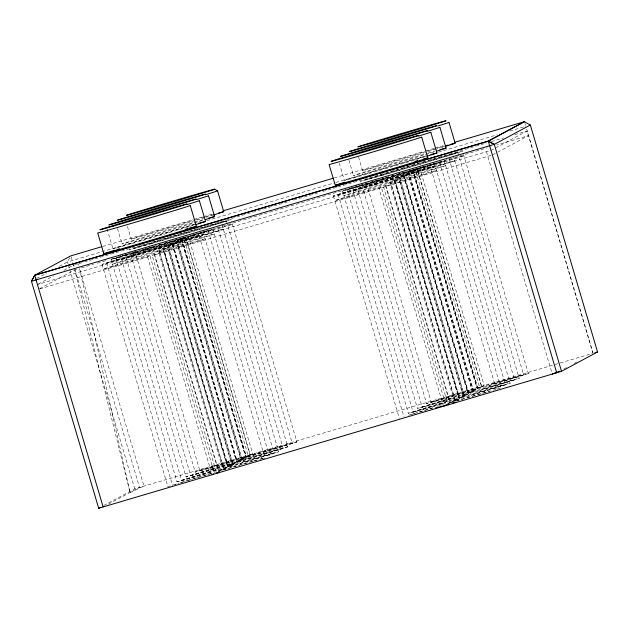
<?xml version="1.0" encoding="UTF-8"?>
<svg xmlns="http://www.w3.org/2000/svg" width="629" height="629" viewBox="0 0 629 629"><rect width="100%" height="100%" fill="white"/><g stroke="black" fill="none" stroke-linecap="round" stroke-linejoin="round"><path stroke-width="0.47" stroke-dasharray="3.15 2.36" d="M69.811 257.615L67.484 261.923L57.192 267.459M36.6 278.521L46.892 272.986M38.306 284.096L53.669 275.832M63.914 270.328L72.453 265.737M39.674 288.727L74.678 269.912L77.886 268.937M39.761 288.908L147.587 257.009L149.961 255.736L214.167 472.489M149.961 255.736L137.68 259.352A53.182 0.464 -16.5 0 1 103.4 269.015A53.182 0.464 -16.5 0 1 144.528 256.388L153.948 253.597L183.629 237.636L248.109 455.333L245.546 456.709L181.066 239.02M216.148 471.459L152.218 255.641L154.6 254.36L164.012 251.569A53.182 0.464 -16.5 0 0 205.14 238.949A53.182 0.464 -16.5 0 0 170.86 248.604L158.587 252.221L223.067 469.91M158.587 252.221L187.466 236.693M445.308 403.095L381.378 187.277L379.004 188.558L443.492 406.248M381.378 187.277L369.097 190.894A53.182 0.464 -16.5 0 1 334.825 200.557A53.182 0.464 -16.5 0 1 375.945 187.929L385.365 185.138L415.046 169.185L479.526 386.874L476.963 388.25L412.482 170.561M454.484 401.459L390.004 183.762L402.277 180.153A53.182 0.464 -16.5 0 1 436.557 170.49A53.182 0.464 -16.5 0 1 395.429 183.11L386.017 185.909L383.635 187.183L447.565 403M390.004 183.762L418.883 168.234M592.919 353.333L527.063 131.005L491.21 150.284L37.449 284.552M492.586 154.915L496.855 152.619M497.704 152.163L528.439 135.636L496.556 145.071M103.824 505.48L134.716 488.875L139.528 487.412L74.529 267.985M108.487 504.096L139.339 487.506L592.164 353.514M219.112 470.917L223.727 468.44L159.247 250.743L173.109 246.678A53.182 0.464 -16.5 0 0 214.237 234.051A53.182 0.464 -16.5 0 0 179.965 243.714L167.684 247.331L232.164 465.02M245.632 456.662L252.74 453.965L188.252 236.268L487.184 147.839M450.529 402.458L455.144 399.981L390.664 182.292L395.303 180.916L459.783 398.605L455.168 401.09M467.952 393.101L472.576 391.725L477.985 388.824L413.497 171.135L408.866 172.503L473.346 390.2L467.866 393.141L403.378 175.452M563.899 368.932L566.454 367.556M574.143 363.428L576.699 362.052M130.061 492.499L143.97 486.138L79.49 268.441L130.061 492.499L74.678 269.912M75.708 264.55L73.302 265.281L73.852 267.136M76.51 264.306L78.114 263.81L79.215 267.522M490.982 155.402L152.218 255.641M481.02 387.008L467.732 390.947A53.182 0.464 -16.5 0 0 426.604 403.574L361.298 183.102M242.511 458.525L255.799 454.586A53.182 0.464 -16.5 0 0 296.919 441.959L231.614 221.494M471.923 391.898L458.635 395.838A53.182 0.464 -16.5 0 0 417.507 408.465L351.65 186.137M464.823 394.965L478.111 391.018A53.182 0.464 -16.5 0 0 519.24 378.399L453.383 156.071M231.401 465.248L218.114 469.187A53.182 0.464 -16.5 0 0 176.985 481.814L111.129 259.486A53.182 0.464 -16.5 0 0 183.817 238.43A53.182 0.464 -16.5 0 0 191.491 235.325M462.818 396.789L449.531 400.728A53.182 0.464 -16.5 0 0 408.402 413.355L342.553 191.027A53.182 0.464 -16.5 0 0 387.661 178.18A53.182 0.464 -16.5 0 0 443.783 161.158M224.309 468.314L237.597 464.367A53.182 0.464 -16.5 0 0 278.726 451.748L212.869 229.42M455.726 399.855L469.014 395.908A53.182 0.464 -16.5 0 0 510.143 383.289L444.286 160.969A53.182 0.464 -16.5 0 0 443.469 161.079M210.896 473.519L209.017 474.077A53.182 0.464 -16.5 0 0 178.015 483.449M447.966 403.386L451.394 402.371M102.731 246.434L193.072 219.71M194.015 219.427L202.483 216.926M203.419 216.643L211.894 214.143M334.227 177.952L424.567 151.227M425.503 150.952L433.979 148.444M434.914 148.169L444.326 145.378M194.628 224.262L67.484 261.923L68.042 263.803M206.862 220.645L334.848 182.787M335.784 182.512L426.124 155.788M438.358 152.163L496.706 134.905M509.875 131.013L525.875 126.28M79.057 263.535L140.236 245.436M141.179 245.161L230.591 218.711M231.527 218.428L289.883 201.17M293.649 200.053L319.06 192.537M322.826 191.42L336.947 187.245M337.883 186.97L427.303 160.521M428.239 160.238L486.594 142.98M491.304 141.588L503.538 137.963M514.829 134.63L527.063 131.005M81.361 267.891L93.564 264.282M97.314 263.174L107.63 260.123M111.388 259.006L125.462 254.847M126.398 254.572L155.481 245.963M159.231 244.854L183.629 237.636M186.758 237.282L198.159 233.933A53.182 0.464 -16.5 0 1 232.439 224.27A53.182 0.464 -16.5 0 1 191.31 236.889L177.441 240.962L241.929 458.651L236.441 461.6L171.961 243.91M480.698 387.142L494.064 383.163A53.182 0.464 -16.5 0 1 528.344 373.508L463.03 153.036M477.049 388.203L481.68 386.835M474.25 389.933L462.401 393.416A48.307 0.425 -16.5 0 1 431.266 402.19L365.968 181.757M241.811 458.722L246.434 457.346M473.228 390.263L477.851 388.895L413.316 171.23L422.727 168.438A53.182 0.464 -16.5 0 0 463.856 155.811A53.182 0.464 -16.5 0 0 429.583 165.474L417.302 169.091L481.783 386.78M239.374 460.027L244.005 458.659M470.791 391.568L475.422 390.2M471.593 392.04L484.967 388.062A53.182 0.464 -16.5 0 1 519.24 378.399M236.528 461.552L241.159 460.184M240.176 460.491L252.025 457.008A48.307 0.425 -16.5 0 1 283.16 448.233L217.587 226.849M465.153 394.823L451.779 398.802A53.182 0.464 -16.5 0 1 417.507 408.465M232.706 463.612L237.337 462.244M468.754 393.785L464.123 395.154L399.58 177.496L387.299 181.113A53.182 0.464 -16.5 0 1 353.018 190.768A53.182 0.464 -16.5 0 1 394.147 178.149L408.017 174.076L472.497 391.773M230.269 464.917L234.9 463.549M461.694 396.467L466.317 395.091M462.496 396.93L475.862 392.952A53.182 0.464 -16.5 0 1 510.143 383.289M227.431 466.451L232.062 465.075M458.848 397.992L463.479 396.624M231.079 465.389L244.445 461.411A53.182 0.464 -16.5 0 1 278.726 451.748M456.049 399.714L442.682 403.692A53.182 0.464 -16.5 0 1 408.402 413.355M455.026 400.044L459.657 398.676M221.172 469.808L225.803 468.44M452.589 401.357L457.22 399.989M456.237 400.94L466.765 397.843A53.182 0.464 -16.5 0 1 495.998 389.43M218.334 471.341L222.957 469.973L228.366 467.064L163.878 249.375M450.671 402.607L453.454 401.789M524.948 123.559L525.569 125.368M71.046 256.805L72.854 262.34M526.717 129.102L593.1 353.231M486.398 151.746L551.979 373.131M457.826 152.556A48.307 0.425 -16.5 0 1 385.726 174.249A48.307 0.425 -16.5 0 1 391.301 171.835A48.307 0.425 -16.5 0 1 457.826 152.556L523.682 374.884A48.307 0.425 -16.5 0 1 486.319 386.348M449.004 158.39L514.577 379.774A48.307 0.425 -16.5 0 1 477.222 391.238M439.624 162.345L505.48 384.665A48.307 0.425 -16.5 0 1 468.118 396.136M435.182 165.859A53.182 0.464 -16.5 0 1 355.81 189.738A53.182 0.464 -16.5 0 1 361.958 187.08A53.182 0.464 -16.5 0 1 435.182 165.859L500.763 387.244M430.527 167.235A48.307 0.425 -16.5 0 1 358.42 188.92A48.307 0.425 -16.5 0 1 364.002 186.514A48.307 0.425 -16.5 0 1 430.527 167.235L496.383 389.555M419.669 167.809L484.157 385.506L481.602 386.882L417.113 169.185L403.252 173.258A53.182 0.464 -16.5 0 0 362.123 185.877A53.182 0.464 -16.5 0 0 396.396 176.214L408.677 172.605L473.157 390.294M412.663 170.459L477.144 388.156M472.686 391.67L408.205 173.981L420.479 170.365A53.182 0.464 -16.5 0 1 454.759 160.702A53.182 0.464 -16.5 0 1 413.63 173.329L404.219 176.12L468.699 393.817M403.566 175.357L468.047 393.046M463.581 396.561L399.101 178.872L411.382 175.255A53.182 0.464 -16.5 0 1 445.654 165.6A53.182 0.464 -16.5 0 1 404.526 178.219L395.114 181.01L459.602 398.707M394.462 180.248L458.942 397.937M394.281 180.342L458.761 398.039L464.241 395.091L399.761 177.394L404.4 176.026L468.88 393.715L463.4 396.663L398.92 178.974L385.05 183.039A53.182 0.464 -16.5 0 0 343.921 195.666A53.182 0.464 -16.5 0 0 378.202 186.003L390.475 182.386L454.964 400.083M386.017 185.909L450.222 402.662M385.365 185.138L449.845 402.827M358.561 157.077L362.587 170.656A48.307 0.425 -16.5 0 0 424.536 152.698M356.313 184.761L422.169 407.089A48.307 0.425 -16.5 0 0 453.305 398.306M348.922 160.159L353.482 175.546M347.208 189.651L413.064 411.979A48.307 0.425 -16.5 0 0 444.2 403.205M339.29 163.241L344.385 180.437M338.111 194.542L403.967 416.87M333.449 195.926L399.305 418.246M226.409 221.015A48.307 0.425 -16.5 0 1 154.309 242.708A48.307 0.425 -16.5 0 1 159.884 240.294A48.307 0.425 -16.5 0 1 226.409 221.015L292.265 443.343A48.307 0.425 -16.5 0 1 254.902 454.806L229.467 462.37A53.182 0.464 -16.5 0 1 195.187 472.025L129.881 251.553M221.966 224.529L287.823 446.857A53.182 0.464 -16.5 0 1 246.694 459.477L220.362 467.261A53.182 0.464 -16.5 0 1 186.09 476.924L120.233 254.596M208.207 230.796L274.063 453.124A48.307 0.425 -16.5 0 1 236.701 464.587L211.265 472.151A53.182 0.464 -16.5 0 1 176.985 481.814M203.765 234.318A53.182 0.464 -16.5 0 1 124.393 258.189A53.182 0.464 -16.5 0 1 130.533 255.539A53.182 0.464 -16.5 0 1 203.765 234.318L269.346 455.703M199.11 235.694A48.307 0.425 -16.5 0 1 127.003 257.379A48.307 0.425 -16.5 0 1 132.585 254.965A48.307 0.425 -16.5 0 1 199.11 235.694L264.958 458.014A48.307 0.425 -16.5 0 1 263.7 458.462M185.885 237.542L250.366 455.239M250.185 455.333L185.697 237.644L171.835 241.709A53.182 0.464 -16.5 0 0 130.706 254.336A53.182 0.464 -16.5 0 0 164.979 244.673L177.26 241.064L241.74 458.753M182.08 239.586L246.568 457.283L241.08 460.231L176.6 242.535L162.73 246.607A53.182 0.464 -16.5 0 0 121.601 259.227A53.182 0.464 -16.5 0 0 155.882 249.564L168.163 245.955L232.644 463.644M181.899 239.688L246.379 457.377M181.246 238.918L245.727 456.615M241.269 460.129L176.78 242.44L189.062 238.823A53.182 0.464 -16.5 0 1 223.342 229.16A53.182 0.464 -16.5 0 1 182.213 241.788L168.344 245.853L232.824 463.549L227.344 466.49L162.864 248.801M172.983 244.477L237.463 462.173L231.983 465.122L167.495 247.425L153.633 251.498A53.182 0.464 -16.5 0 0 112.505 264.117A53.182 0.464 -16.5 0 0 146.777 254.462L159.058 250.845L223.539 468.534L228.233 467.135L163.697 249.469M172.802 244.579L237.282 462.268M172.142 243.808L236.63 461.505M163.045 248.707L227.525 466.396M154.6 254.36L218.806 471.113M153.948 253.597L218.428 471.286M147.587 257.009L211.792 473.763M134.551 250.208L199.849 470.649A48.307 0.425 -16.5 0 0 230.985 461.875M127.412 226.44L131.162 239.106M117.505 228.61L122.065 244.005M124.896 253.22L190.744 475.54A48.307 0.425 -16.5 0 0 221.888 466.765L245.805 459.697A48.307 0.425 -16.5 0 0 283.16 448.233M115.791 258.11L181.647 480.438A48.307 0.425 -16.5 0 0 212.783 471.656M107.064 228.98L112.968 248.895M106.694 263.001L172.55 485.329M102.032 264.377L167.888 486.704A53.182 0.464 -16.5 0 1 176.474 483.921M73.137 263.276L74.246 267.042M68.325 264.746L69.442 268.512M69.717 269.456L134.716 488.875M174.956 484.503A48.307 0.425 -16.5 0 1 176.435 484.031M180.35 482.797A48.307 0.425 -16.5 0 1 187.363 480.642M188.362 480.344A48.307 0.425 -16.5 0 1 197.467 477.584M198.442 477.293A48.307 0.425 -16.5 0 1 215.448 472.214M252.905 461.261A48.307 0.425 -16.5 0 0 219.191 471.105L235.348 466.301A53.182 0.464 -16.5 0 1 247.26 462.826M253.707 461.033A48.307 0.425 -16.5 0 1 258.967 459.54M260.382 459.146A48.307 0.425 -16.5 0 1 264.219 458.124M249.226 462.26A53.182 0.464 -16.5 0 1 264.581 457.888M204.629 231.661A48.307 0.425 -16.5 0 1 184.47 238.187A48.307 0.425 -16.5 0 1 124.062 255.94A48.307 0.425 -16.5 0 1 131.603 253.125M133.293 252.614A48.307 0.425 -16.5 0 1 136.886 251.521M143.365 249.571A48.307 0.425 -16.5 0 1 167.99 242.244M172.598 240.891A48.307 0.425 -16.5 0 1 176.191 239.83M178.015 239.303A48.307 0.425 -16.5 0 1 203.623 231.936M242.928 461.898A48.307 0.425 -16.5 0 1 274.063 453.124M181.647 480.438A48.307 0.425 -16.5 0 1 219.01 468.967M193.284 225.386A48.307 0.425 -16.5 0 1 126.531 245.168A48.307 0.425 -16.5 0 1 127.75 244.178A48.307 0.425 -16.5 0 1 194.4 224.467M111.632 259.297A53.182 0.464 -16.5 0 1 118.692 257.025M119.722 256.711A53.182 0.464 -16.5 0 1 128.536 253.998M129.377 253.746A53.182 0.464 -16.5 0 1 138.647 250.94M139.638 250.641A53.182 0.464 -16.5 0 1 154.876 246.088M158.429 245.027A53.182 0.464 -16.5 0 1 189.651 235.859M190.744 475.54A48.307 0.425 -16.5 0 1 228.107 464.076M287.823 446.857A53.182 0.464 -16.5 0 0 253.542 456.512L227.218 464.296A53.182 0.464 -16.5 0 0 186.09 476.924M202.381 220.496A48.307 0.425 -16.5 0 1 138.867 239.35A48.307 0.425 -16.5 0 1 131.036 241.064A48.307 0.425 -16.5 0 1 193.685 222.407M194.605 222.139A48.307 0.425 -16.5 0 1 203.505 219.576M438.885 162.447A48.307 0.425 -16.5 0 1 402.568 173.722A48.307 0.425 -16.5 0 1 348.073 189.518A48.307 0.425 -16.5 0 1 383.666 178.455M393.856 175.428A48.307 0.425 -16.5 0 0 384.571 178.188A53.182 0.464 -16.5 0 1 407.293 171.426M398.487 174.06A48.307 0.425 -16.5 0 1 407.608 171.379M408.488 171.119A48.307 0.425 -16.5 0 1 418.474 168.21M420.298 167.676A48.307 0.425 -16.5 0 1 437.713 162.754M292.265 443.343A48.307 0.425 -16.5 0 0 261.129 452.117L237.204 459.186A48.307 0.425 -16.5 0 0 199.849 470.649M296.919 441.959A53.182 0.464 -16.5 0 0 262.647 451.622L236.315 459.406A53.182 0.464 -16.5 0 0 195.187 472.025M213.459 214.992A48.307 0.425 -16.5 0 1 206.147 217.233M205.18 217.524A48.307 0.425 -16.5 0 1 195.941 220.307M195.006 220.59A48.307 0.425 -16.5 0 1 131.131 239.106A48.307 0.425 -16.5 0 1 194.762 219.851M195.627 219.592A48.307 0.425 -16.5 0 1 204.606 216.981M205.494 216.73A48.307 0.425 -16.5 0 1 212.602 214.686M343.049 190.839A53.182 0.464 -16.5 0 1 350.109 188.566M351.139 188.252A53.182 0.464 -16.5 0 1 359.953 185.547M360.794 185.288A53.182 0.464 -16.5 0 1 370.072 182.481M371.904 181.93A53.182 0.464 -16.5 0 1 383.674 178.408M410.006 170.624A53.182 0.464 -16.5 0 1 421.076 167.4M421.925 167.157A53.182 0.464 -16.5 0 1 423.891 166.583M427.649 165.498A53.182 0.464 -16.5 0 1 442.895 161.228M408.646 415.234A53.182 0.464 -16.5 0 1 433.986 407.553M437.658 406.452A53.182 0.464 -16.5 0 1 440.434 405.626M497.099 389.123A53.182 0.464 -16.5 0 1 500.228 388.297M411.767 414.346A48.307 0.425 -16.5 0 1 417.805 412.482M419.779 411.885A48.307 0.425 -16.5 0 1 428.884 409.133M429.859 408.834A48.307 0.425 -16.5 0 1 434.136 407.553M447.801 403.48A48.307 0.425 -16.5 0 1 451.543 402.371M456.167 401.003A48.307 0.425 -16.5 0 1 465.24 398.338M467.127 397.78A48.307 0.425 -16.5 0 1 476.067 395.177M478.032 394.611A48.307 0.425 -16.5 0 1 489.614 391.301M492.546 383.659A48.307 0.425 -16.5 0 1 523.682 374.884M431.266 402.19A48.307 0.425 -16.5 0 1 468.629 390.727M442.902 147.147A48.307 0.425 -16.5 0 1 437.564 148.774M436.597 149.065A48.307 0.425 -16.5 0 1 425.479 152.415M362.556 170.632A48.307 0.425 -16.5 0 1 426.179 151.392M427.044 151.141A48.307 0.425 -16.5 0 1 436.023 148.53M436.919 148.271A48.307 0.425 -16.5 0 1 444.019 146.227M483.442 388.549A48.307 0.425 -16.5 0 1 514.577 379.774M422.169 407.089A48.307 0.425 -16.5 0 1 459.524 395.617M528.344 373.508A53.182 0.464 -16.5 0 1 487.216 386.127L460.884 393.911A53.182 0.464 -16.5 0 1 426.604 403.574M474.345 393.44A48.307 0.425 -16.5 0 1 505.48 384.665M413.064 411.979A48.307 0.425 -16.5 0 1 450.427 400.508M424.701 156.928A48.307 0.425 -16.5 0 1 357.956 176.71A48.307 0.425 -16.5 0 1 359.167 175.719A48.307 0.425 -16.5 0 1 425.825 156.016M433.798 152.037A48.307 0.425 -16.5 0 1 369.718 171.057A48.307 0.425 -16.5 0 1 363.35 172.33A48.307 0.425 -16.5 0 1 426.926 153.421M427.814 153.162A48.307 0.425 -16.5 0 1 434.922 151.117M151.691 243.517A53.182 0.464 -16.5 0 0 231.071 219.639A53.182 0.464 -16.5 0 0 157.84 240.86A53.182 0.464 -16.5 0 0 151.691 243.517M383.116 175.059A53.182 0.464 -16.5 0 0 462.488 151.18A53.182 0.464 -16.5 0 0 389.257 172.401A53.182 0.464 -16.5 0 0 383.116 175.059"/><path stroke-width="0.94" d="M556.885 372.706L98.674 508.248L31.45 281.289L34.697 275.266L488.285 141.116L524.319 121.719L530.326 125.006L597.55 351.965L561.516 371.33L556.704 372.8L488.277 141.093L524.327 121.743M101.788 246.71L70.739 255.893L34.697 275.266L31.45 281.289L494.284 144.379L530.326 125.006M98.674 508.248L100.396 507.328M212.075 474.706L213.656 473.857M216.698 473.338L219.081 472.057M443.492 406.248L445.073 405.398M448.115 404.879L449.704 404.022M559.629 371.228L552.254 374.074M452.385 403.04L455.207 402.198M223.185 210.801L333.284 178.227M454.681 142.319L524.319 121.719M561.516 371.33L494.284 144.379L488.285 141.116L34.697 275.266L103.125 506.974M435.339 408.072L437.965 407.293M439.718 406.782L442.352 406.004M216.36 472.851L219.136 472.025M445.922 404.934L448.705 404.117M594.885 352.727L597.55 351.965M214.568 189.211L217.563 190.839L223.727 211.659M488.285 141.116L494.284 144.379M455.152 143.2L448.98 122.38A48.307 0.425 -16.5 0 1 437.737 126.02M446.047 148.09L439.883 127.27A48.307 0.425 -16.5 0 1 427.634 131.217M436.951 152.989L430.779 132.169A48.307 0.425 -16.5 0 1 418.537 136.108M427.846 157.879L421.682 137.059A48.307 0.425 -16.5 0 1 377.251 150.677A48.307 0.425 -16.5 0 1 329.116 164.507L335.281 185.327M214.631 216.549L208.466 195.729A48.307 0.425 -16.5 0 1 196.217 199.676M205.534 221.439L199.362 200.62A48.307 0.425 -16.5 0 1 187.112 204.567M196.429 226.338L190.265 205.518A48.307 0.425 -16.5 0 1 145.834 219.136A48.307 0.425 -16.5 0 1 97.699 232.966L103.864 253.786M195.407 226.566A48.307 0.425 -16.5 0 1 143.939 242.338A48.307 0.425 -16.5 0 1 109.139 252.001M109.863 251.773A48.307 0.425 -16.5 0 1 115.115 250.153M116.939 249.587A48.307 0.425 -16.5 0 1 119.581 248.785M185.303 229.365A48.307 0.425 -16.5 0 1 187.812 228.649M189.305 228.225A48.307 0.425 -16.5 0 1 194.377 226.833M198.402 223.334A48.307 0.425 -16.5 0 1 195.257 224.781M212.578 217.044A48.307 0.425 -16.5 0 1 205.29 219.6M208.545 218.153A48.307 0.425 -16.5 0 1 211.934 217.217M221.675 212.154A48.307 0.425 -16.5 0 1 213.459 214.992M218.609 212.995A48.307 0.425 -16.5 0 1 221.038 212.327M217.563 190.839A48.307 0.425 -16.5 0 1 205.313 194.786M430.857 154.585A48.307 0.425 -16.5 0 1 426.674 156.322M423.616 158.964A48.307 0.425 -16.5 0 1 407.576 164.263A48.307 0.425 -16.5 0 1 347.986 181.852A48.307 0.425 -16.5 0 1 344.621 182.284M414.904 161.425A48.307 0.425 -16.5 0 1 417.585 160.654M450.026 144.536A48.307 0.425 -16.5 0 1 444.876 146.541M445.725 145.747A48.307 0.425 -16.5 0 1 448.021 145.095M443.995 148.586A48.307 0.425 -16.5 0 1 436.715 151.141M439.962 149.694A48.307 0.425 -16.5 0 1 443.359 148.758M113.448 226.07A45.893 0.401 -16.5 0 0 186.223 204.299A45.893 0.401 -16.5 0 0 130.219 220.402A45.893 0.401 -16.5 0 0 113.448 226.07M122.545 221.18A45.893 0.401 -16.5 0 0 195.32 199.409A45.893 0.401 -16.5 0 0 139.316 215.511A45.893 0.401 -16.5 0 0 122.545 221.18M131.65 216.29A45.893 0.401 -16.5 0 0 204.417 194.518A45.893 0.401 -16.5 0 0 148.42 210.613A45.893 0.401 -16.5 0 0 131.65 216.29M140.747 211.399A45.893 0.401 -16.5 0 0 213.522 189.628A45.893 0.401 -16.5 0 0 157.517 205.722A45.893 0.401 -16.5 0 0 140.747 211.399M353.962 152.721A45.893 0.401 -16.5 0 0 426.737 130.958A45.893 0.401 -16.5 0 0 370.74 147.052A45.893 0.401 -16.5 0 0 353.962 152.721M372.164 142.94A45.893 0.401 -16.5 0 0 444.939 121.169A45.893 0.401 -16.5 0 0 388.934 137.264A45.893 0.401 -16.5 0 0 372.164 142.94M344.865 157.612A45.893 0.401 -16.5 0 0 417.64 135.848A45.893 0.401 -16.5 0 0 361.636 151.943A45.893 0.401 -16.5 0 0 344.865 157.612M363.067 147.831A45.893 0.401 -16.5 0 0 435.842 126.059A45.893 0.401 -16.5 0 0 379.837 142.162A45.893 0.401 -16.5 0 0 363.067 147.831"/></g></svg>
